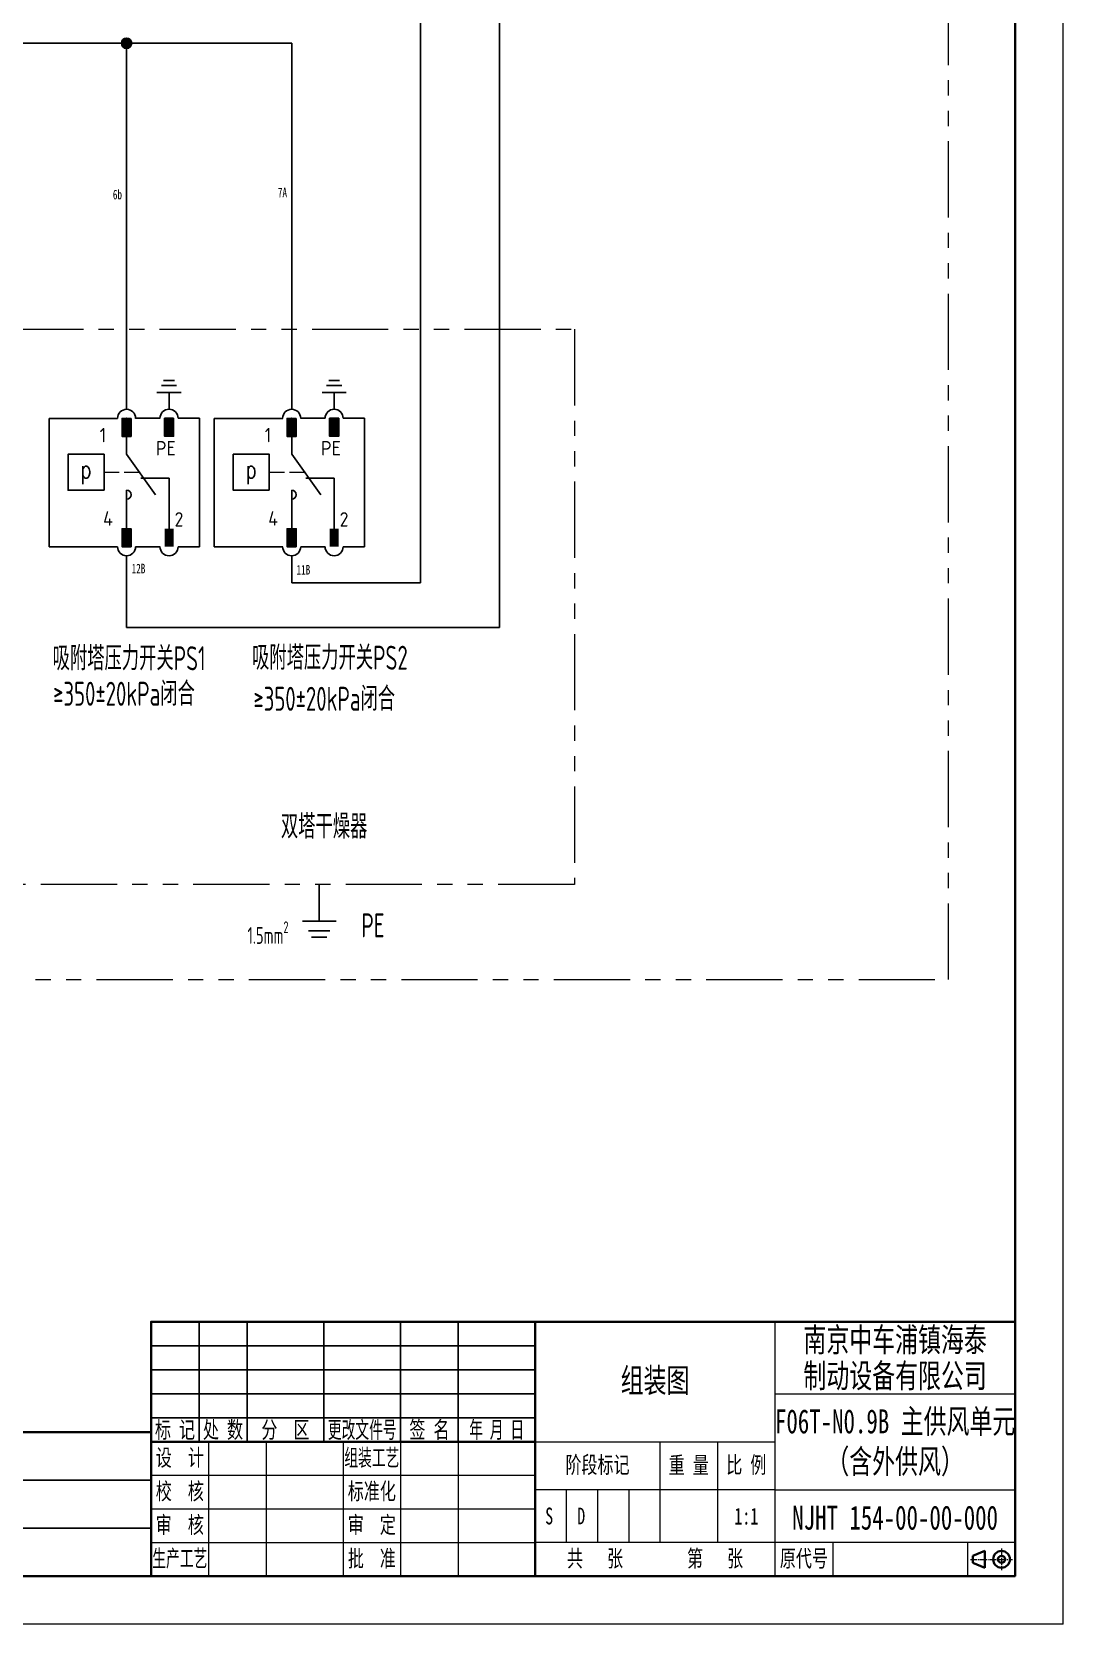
# Model space of a CAD drawing. Header units: millimetres. Extents: x 0 to 842, y 0 to 594.
# Drawn here: x 625.2 to 840, y 0 to 331.7 of the extents above; entities that cross this region are included whole.
import ezdxf
from ezdxf.enums import TextEntityAlignment as Align

# ---------------------------------------------------------------- set-up
doc = ezdxf.new("R2010")
doc.units = ezdxf.units.MM
for name, pattern in [('CENTER1', [10, 7, -1, 1, -1]), ('CENTER2', [12, 7, -1, 1, -1, 1, -1]), ('PHANTOM2', [31.75, 15.875, -3.175, 3.175, -3.175, 3.175, -3.175]), ('虚线', [2, 1, -1])]:
    doc.linetypes.add(name, pattern=pattern)
for name, color, linetype, lineweight in [('AM_3', 3, '虚线', 13), ('BLK_0.5mm^2', 7, 'Continuous', 18), ('MISC', 2, 'Continuous', 18), ('双点划线', 6, 'CENTER2', 18), ('尺寸线层', 3, 'Continuous', 13), ('标注', 3, 'Continuous', 18), ('点划线', 4, 'CENTER1', 18), ('粗实线', 7, 'Continuous', 35), ('粗实线层', 7, 'Continuous', 25)]:
    doc.layers.add(name, color=color, linetype=linetype, lineweight=lineweight)
doc.layers.add('触点标识', color=11, linetype='Continuous')
doc.styles.add('PIN', font='simplex.shx', dxfattribs={"width": 0.75, "bigfont": 'gbcbig.shx'})
doc.styles.add('WD_IEC', font='isocp2.shx', dxfattribs={"width": 0.9, "bigfont": 'gbcbig.shx'})
doc.styles.add('标准', font='isoct2.shx')
doc.styles.add('海泰标注样式', font='isocp.shx', dxfattribs={"width": 0.7, "bigfont": 'gbcbig.shx'})
doc.styles.add('海泰汉字样式', font='仿宋_GB2312.ttf', dxfattribs={"width": 0.7})

# ---------------------------------------------------------------- blocks, each defined once
blk = doc.blocks.new('NJHT-更改区')
at = {"color": 7, "linetype": 'Continuous'}
for p, q in [((0, 5), (80, 5)), ((10, 5), (10, 0)), ((20, 5), (20, 0)), ((36, 5), (36, 0)), ((52, 5), (52, 0)), ((64, 5), (64, 0)), ((0, 0), (80, 0))]:
    blk.add_line(p, q, dxfattribs=at)
at = {"color": 7, "linetype": 'Continuous', "lineweight": 35}
for p, q in [((0, 0), (0, 5)), ((80, 0), (80, 5))]:
    blk.add_line(p, q, dxfattribs=at)
at = {"color": 2, "linetype": 'Continuous', "style": '海泰汉字样式'}
for tag, width, p in [('1', 0.7, (5, 2.5)), ('2', 0.7, (15, 2.5)), ('3', 0.7, (28, 2.5)), ('4', 0.6, (44, 2.5)), ('5', 0.7, (58, 2.5)), ('6', 0.6, (72, 2.5))]:
    blk.add_attdef(tag, text='', height=3.5, dxfattribs=dict(at, width=width)).set_placement(p, align=Align.MIDDLE_CENTER)
blk = doc.blocks.new('ItemName')
at = {"insert": (805, 37.75), "char_height": 5, "width": 50, "attachment_point": 5, "style": '海泰汉字样式'}
blk.add_mtext('F06T-N0.9B 主供风单元（含外供风）', dxfattribs=at)
blk = doc.blocks.new('HTMaterial')
at = {"insert": (755, 50.5), "char_height": 5, "width": 50, "attachment_point": 5, "style": '海泰汉字样式'}
blk.add_mtext('组装图', dxfattribs=at)
blk = doc.blocks.new('HTDrawingNo')
at = {"insert": (805, 22.15), "char_height": 5, "width": 50, "attachment_point": 5, "style": '海泰汉字样式'}
blk.add_mtext('NJHT 154-00-00-000', dxfattribs=at)
blk = doc.blocks.new('HTPhase')
at = {"insert": (732.11, 22.5), "char_height": 3.5, "width": 11.0189, "attachment_point": 4, "style": '海泰汉字样式'}
blk.add_mtext('S   D', dxfattribs=at)
blk = doc.blocks.new('NJHT-A1')
at = {"color": 7, "linetype": 'Continuous', "lineweight": 18}
for p, q in [((840, 0), (840, 594)), ((780, 10), (780, 63)), ((780, 48), (830, 48)), ((662, 38), (662, 10)), ((674, 38), (674, 10)), ((690, 38), (690, 10)), ((702, 38), (702, 10)), ((714, 38), (714, 10)), ((730, 38), (780, 38)), ((756, 38), (756, 17)), ((768, 38), (768, 17)), ((650, 31), (730, 31)), ((780, 28), (730, 28)), ((736.5, 28), (736.5, 17)), ((743, 28), (743, 17)), ((749.5, 28), (749.5, 17)), ((780, 28), (830, 28)), ((650, 24), (730, 24)), ((650, 17), (730, 17)), ((780, 17), (730, 17)), ((830, 17), (780, 17)), ((792, 17), (792, 10)), ((840, 0), (0, 0))]:
    blk.add_line(p, q, dxfattribs=at)
at = {"color": 7, "linetype": 'Continuous', "lineweight": 35}
for p, q in [((830, 10), (830, 584)), ((730, 10), (730, 63)), ((730, 38), (650, 38)), ((25, 10), (830, 10))]:
    blk.add_line(p, q, dxfattribs=at)
blk.add_lwpolyline([(650, 10), (830, 10), (830, 63), (650, 63)], close=True, dxfattribs=at)
at = {"color": 2, "linetype": 'Continuous', "lineweight": 18, "char_height": 3.5, "attachment_point": 5, "style": '海泰汉字样式'}
for s, insert, width in [('设  计', (656, 34.5), 12), ('{\\W0.6;组装工艺}', (696, 34.5), 12), ('阶段标记', (743, 33), 26), ('重 量', (762, 33), 12), ('比 例', (774, 33), 12), ('校  核', (656, 27.5), 12), ('标准化', (696, 27.5), 12), ('审  核', (656, 20.5), 12), ('审  定', (696, 20.5), 12), ('{\\W0.6;生产工艺}', (656, 13.5), 12), ('批  准', (696, 13.5), 12), ('共   张', (742.5, 13.5), 25), ('第   张', (767.5, 13.5), 25), ('原代号', (786, 13.5), 12)]:
    blk.add_mtext(s, dxfattribs=dict(at, insert=insert, width=width))
at = {"color": 2, "linetype": 'Continuous', "lineweight": 18, "style": '海泰汉字样式', "width": 0.6}
blk.add_attdef('5', text='', height=5, rotation=180, dxfattribs=at).set_placement((50, 578.5), align=Align.MIDDLE_CENTER)
at = {"color": 2, "linetype": 'Continuous', "lineweight": 18, "style": '海泰汉字样式'}
for tag, height, width, p in [('1', 5, 0.7, (805, 59.25)), ('2', 5, 0.7, (805, 51.75)), ('7', 5, 0.7, (755, 50.5)), ('3', 5, 0.6, (805, 38)), ('12', 3.5, 0.7, (668, 34.5)), ('13', 3.5, 0.6, (682, 34.5)), ('20', 3.5, 0.7, (708, 34.5)), ('21', 3.5, 0.6, (722, 34.5)), ('14', 3.5, 0.7, (668, 27.5)), ('15', 3.5, 0.6, (682, 27.5)), ('22', 3.5, 0.7, (708, 27.5)), ('23', 3.5, 0.6, (722, 27.5)), ('8', 3.5, 0.7, (762, 22.5)), ('9', 3.5, 0.7, (774, 22.5)), ('4', 5, 0.6, (805, 22.5)), ('16', 3.5, 0.7, (668, 20.5)), ('17', 3.5, 0.6, (682, 20.5)), ('24', 3.5, 0.7, (708, 20.5)), ('25', 3.5, 0.6, (722, 20.5)), ('18', 3.5, 0.7, (668, 13.5)), ('19', 3.5, 0.6, (682, 13.5)), ('26', 3.5, 0.7, (708, 13.5)), ('27', 3.5, 0.6, (722, 13.5)), ('11', 3.5, 0.7, (742.5, 13.5)), ('10', 3.5, 0.7, (767.5, 13.5)), ('6', 3.5, 0.7, (811.57, 13.5))]:
    blk.add_attdef(tag, text='', height=height, dxfattribs=dict(at, width=width)).set_placement(p, align=Align.MIDDLE_CENTER)
blk = doc.blocks.new('客户确认签字栏')
at = {"lineweight": 35}
for p, q in [((-50, 30), (0, 30)), ((-50, 30), (-50, 0)), ((0, 30), (0, 0)), ((-50, 0), (0, 0))]:
    blk.add_line(p, q, dxfattribs=at)
for p, q in [((-30, 30), (-30, 0)), ((-50, 20), (0, 20)), ((-50, 10), (0, 10))]:
    blk.add_line(p, q)
at = {"color": 2, "linetype": 'Continuous', "lineweight": 18, "char_height": 5, "attachment_point": 5, "style": '海泰汉字样式'}
for s, insert in [('\\pt20;客户单位', (-40, 25)), ('\\pt20;客户签字', (-40, 15)), ('日    期', (-40, 5))]:
    blk.add_mtext(s, dxfattribs=dict(at, insert=insert))
at = {"color": 2, "linetype": 'Continuous', "lineweight": 18, "style": '海泰汉字样式', "width": 0.7}
for tag, p in [('1', (-20, 25)), ('2', (-20, 15)), ('3', (-20, 5))]:
    blk.add_attdef(tag, text='', height=5, dxfattribs=at).set_placement(p, align=Align.MIDDLE_CENTER)
blk = doc.blocks.new('bfcgb')
blk.add_hatch(color=256).paths.add_polyline_path([(1495.06, 338, 1), (1492.9, 338, 1)])
blk.add_circle((1493.98, 338), 1.08)
blk = doc.blocks.new('gwae')
blk.add_hatch(color=256).paths.add_polyline_path([(413.18, 275.01), (413.18, 278.76), (411.3, 278.76), (411.3, 275.01)], flags=0)
for p, q in [((412.24, 286.26), (412.24, 280.64)), ((412.24, 275.01), (412.24, 271.26))]:
    blk.add_line(p, q)
blk.add_lwpolyline([(413.18, 278.76), (411.3, 278.76), (411.3, 275.01), (413.18, 275.01)], close=True)
blk.add_arc((412.24, 278.76), 1.88, 0, 180)
blk.add_point((412.24, 278.76))
blk = doc.blocks.new('ftest')
for points in [[(1925.35, -430.96), (1925.35, -427.21), (1923.47, -427.21), (1923.47, -430.96)], [(1925.35, -450.24), (1925.35, -453.99), (1923.47, -453.99), (1923.47, -450.24)]]:
    blk.add_hatch(color=256).paths.add_polyline_path(points, flags=0)
at = {"color": 2}
for p, q in [((1926, -420.37), (1922.82, -420.37)), ((1925.55, -419.39), (1923.27, -419.39)), ((1926.93, -421.83), (1921.89, -421.83))]:
    blk.add_line(p, q, dxfattribs=at)
for p, q in [((1924.41, -421.83), (1924.41, -425.34)), ((1913.69, -427.24), (1899.43, -427.24)), ((1899.43, -427.24), (1899.43, -453.99)), ((1917.44, -427.21), (1922.54, -427.21)), ((1926.29, -427.21), (1930.76, -427.21)), ((1930.76, -453.99), (1930.76, -427.21)), ((1915.57, -434.71), (1915.57, -429.09)), ((1915.57, -434.71), (1921.62, -443.15)), ((1918.54, -439.7), (1924.41, -439.7)), ((1924.41, -439.7), (1924.41, -450.5)), ((1915.57, -449.71), (1915.57, -442.21)), ((1915.57, -450.24), (1915.57, -446.49)), ((1899.43, -453.99), (1913.69, -453.99)), ((1917.44, -453.99), (1922.54, -453.99)), ((1926.29, -453.99), (1930.76, -453.99))]:
    blk.add_line(p, q)
for points in [[(1925.35, -427.21), (1923.47, -427.21), (1923.47, -430.96), (1925.35, -430.96)], [(1910.88, -442.21), (1910.88, -434.71), (1903.38, -434.71), (1903.38, -442.21)], [(1916.5, -453.99), (1914.63, -453.99), (1914.63, -450.24), (1916.5, -450.24)]]:
    blk.add_lwpolyline(points, close=True)
for centre, radius, start, end in [((1924.41, -427.21), 1.88, 0, 180), ((1915.57, -443.15), 0.938, 270, 90), ((1924.41, -453.99), 1.88, 180, 0)]:
    blk.add_arc(centre, radius, start, end)
for p in [(1924.41, -427.21), (1915.57, -453.99)]:
    blk.add_point(p)
at = {"layer": 'MISC'}
for p, q in [((1910.88, -438.46), (1914.04, -438.46)), ((1915.1, -438.46), (1918.26, -438.46))]:
    blk.add_line(p, q, dxfattribs=at)
blk.add_blockref('gwae', (1503.32, -706))
at = {"xscale": -1, "rotation": 180}
blk.add_blockref('gwae', (1503.32, -175.23), dxfattribs=at)
at = {"insert": (1907.13, -438.46), "char_height": 3.75, "width": 3.817, "attachment_point": 5, "style": 'PIN'}
blk.add_mtext('\\T1;p', dxfattribs=at)
at = {"layer": 'AM_3', "style": 'WD_IEC'}
for tag, p in [('1', (1911.31, -432.23)), ('PE', (1925.82, -434.97)), ('4', (1912.71, -449.59)), ('2', (1927.4, -449.79))]:
    blk.add_attdef(tag, text='', height=3, dxfattribs=at).set_placement(p, align=Align.RIGHT)

msp = doc.modelspace()

# ---------------------------------------------------------------- linework, layer by layer
for p, q in [((722.57448, 351.51961), (722.57448, 262.22927)), ((706.16752, 341.02114), (706.16752, 262.22927)), ((642.38717, 329.3035), (567.58115, 329.3035)), ((679.30538, 329.3035), (642.38717, 329.3035)), ((679.30664, 269.72927), (679.30387, 329.3035)), ((644.90943, 258.67327), (644.90674, 328.2235)), ((679.30664, 258.67327), (679.30664, 269.72927)), ((706.16752, 262.22927), (706.16752, 216.92048)), ((722.57448, 262.22927), (722.57448, 207.60176)), ((685.03726, 154.07412), (685.03726, 146.46274))]:
    msp.add_line(p, q)
at = {"color": 1}
for p, q in [((681.53209, 146.46274), (688.54243, 146.46274)), ((682.8324, 144.42944), (687.24213, 144.42944)), ((683.45428, 143.0739), (686.62024, 143.0739))]:
    msp.add_line(p, q, dxfattribs=at)
at = {"color": 7, "linetype": 'Continuous', "lineweight": 18}
msp.add_line((820.17606, 10), (820.17606, 17), dxfattribs=at)
at = {"layer": '双点划线', "linetype": 'PHANTOM2'}
for p, q in [((816.09672, 134.25414), (816.09672, 424.42017)), ((461.29257, 269.72927), (738.18134, 269.72927)), ((738.18134, 269.72927), (738.18134, 154.07412)), ((738.18134, 154.07412), (461.29257, 154.07412)), ((35.40996, 134.25414), (816.09672, 134.25414))]:
    msp.add_line(p, q, dxfattribs=at)
at = {"layer": '点划线', "ltscale": 0.2}
for p, q in [((820.67606, 13.5), (829.42606, 13.5)), ((827.17606, 15.75), (827.17606, 11.25))]:
    msp.add_line(p, q, dxfattribs=at)
at = {"layer": '粗实线'}
for p, q in [((821.17606, 14.25), (823.67606, 15.25)), ((821.17606, 14.25), (821.17606, 12.75)), ((823.67606, 15.25), (823.67606, 11.75)), ((821.17606, 12.75), (823.67606, 11.75))]:
    msp.add_line(p, q, dxfattribs=at)
for radius in [1.75, 0.75]:
    msp.add_circle((827.17606, 13.5), radius, dxfattribs=at)
at = {"layer": '粗实线层'}
for p, q in [((644.90924, 217.05143), (644.90924, 207.60176)), ((679.30645, 216.92048), (706.16752, 216.92048)), ((644.90924, 207.60176), (722.57448, 207.60176))]:
    msp.add_line(p, q, dxfattribs=at)

# ---------------------------------------------------------------- block references
msp.add_blockref('NJHT-A1', (0, 0)).add_auto_attribs({'9': '1:1', '2': '制动设备有限公司', '1': '南京中车浦镇海泰'})
for name, p in [('HTDrawingNo', (0, 0)), ('bfcgb', (-849.07594, -8.69758)), ('NJHT-更改区', (650, 58)), ('NJHT-更改区', (650, 53)), ('HTMaterial', (0, 0)), ('NJHT-更改区', (650, 48)), ('NJHT-更改区', (650, 43)), ('ItemName', (0, 0)), ('客户确认签字栏', (650, 10)), ('HTPhase', (0, 0))]:
    msp.add_blockref(name, p)
ref = msp.add_blockref('NJHT-更改区', (650, 38))
ref.add_attrib('1', '标 记', dxfattribs={"color": 2, "height": 3.5, "style": '海泰汉字样式', "width": 0.7}).set_placement((655, 40.5), align=Align.MIDDLE_CENTER)
ref.add_attrib('2', '处 数', dxfattribs={"color": 2, "height": 3.5, "style": '海泰汉字样式', "width": 0.7}).set_placement((665, 40.5), align=Align.MIDDLE_CENTER)
ref.add_attrib('3', '分  区', dxfattribs={"color": 2, "height": 3.5, "style": '海泰汉字样式', "width": 0.7}).set_placement((678, 40.5), align=Align.MIDDLE_CENTER)
ref.add_attrib('4', '更改文件号', dxfattribs={"color": 2, "height": 3.5, "style": '海泰汉字样式', "width": 0.6}).set_placement((694, 40.5), align=Align.MIDDLE_CENTER)
ref.add_attrib('5', '签 名', dxfattribs={"color": 2, "height": 3.5, "style": '海泰汉字样式', "width": 0.7}).set_placement((708, 40.5), align=Align.MIDDLE_CENTER)
ref.add_attrib('6', '年 月 日', dxfattribs={"color": 2, "height": 3.5, "style": '海泰汉字样式', "width": 0.6}).set_placement((722, 40.5), align=Align.MIDDLE_CENTER)
for p in [(-1270.65753, 678.41021), (-1236.26032, 678.41021)]:
    msp.add_blockref('ftest', p, dxfattribs=at).add_auto_attribs({'PE': 'PE', '2': '2', '4': '4', '1': '1'})

# ---------------------------------------------------------------- texts
at = {"layer": 'BLK_0.5mm^2', "char_height": 5, "width": 35.8096004, "attachment_point": 1, "line_spacing_factor": 0.99982, "style": '标准'}
for s, insert in [('{\\Fisocp2,gbcbig|c134;\\C3;吸附塔压力开关\\W0.7;PS1}', (629.51659, 203.68645)), ('{\\Fisocp2,gbcbig|c134;\\C3;吸附塔压力开关\\W0.7;PS2}', (671.05374, 203.80314)), ('{\\Fisocp2,gbcbig|c134;\\C3;双塔干燥器}', (677.06308, 168.64608))]:
    msp.add_mtext(s, dxfattribs=dict(at, insert=insert))
at = {"layer": '尺寸线层', "char_height": 5, "attachment_point": 1, "style": '海泰标注样式'}
for insert, width in [((629.62069, 196.29765), 43.9661139), ((671.33573, 195.25102), 44.4676846)]:
    msp.add_mtext('{\\Fisocp2,gbcbig|c134;≥}3{\\Fisocp,@extfont2|c134;5\\Fisocp,@extfont2|c128;0%%P20kPa\\Fisocp2,gbcbig|c134;\\W1;闭合}', dxfattribs=dict(at, insert=insert, width=width))
at = {"layer": '尺寸线层', "insert": (693.81105, 148.04897), "char_height": 5, "width": 26.6587087, "attachment_point": 1, "line_spacing_factor": 0.99982, "style": '标准'}
msp.add_mtext('{\\Fisocp2,gbcbig|c134;\\W0.7;\\C3;PE}', dxfattribs=at)
at = {"layer": '标注', "color": 2, "insert": (670.09954, 146.38497), "char_height": 3.5, "width": 12.7561908, "attachment_point": 1, "style": '海泰标注样式'}
msp.add_mtext('\\A1;1.5mm{\\H0.7x;\\S2^ ;}', dxfattribs=at)
at = {"layer": '触点标识', "char_height": 2, "attachment_point": 1, "style": '海泰汉字样式'}
for s, width, insert in [('6b', 8.7629206, (642.05333, 298.78274)), ('7A', 4.2119875, (676.42832, 299.22783)), ('12B', 4.753045, (645.96627, 220.88467)), ('11B', 4.15694, (680.31733, 220.6395))]:
    msp.add_mtext_dynamic_manual_height_columns(s, width=width, gutter_width=10, heights=[0], dxfattribs=dict(at, insert=insert))

doc.saveas('drawing.dxf')
